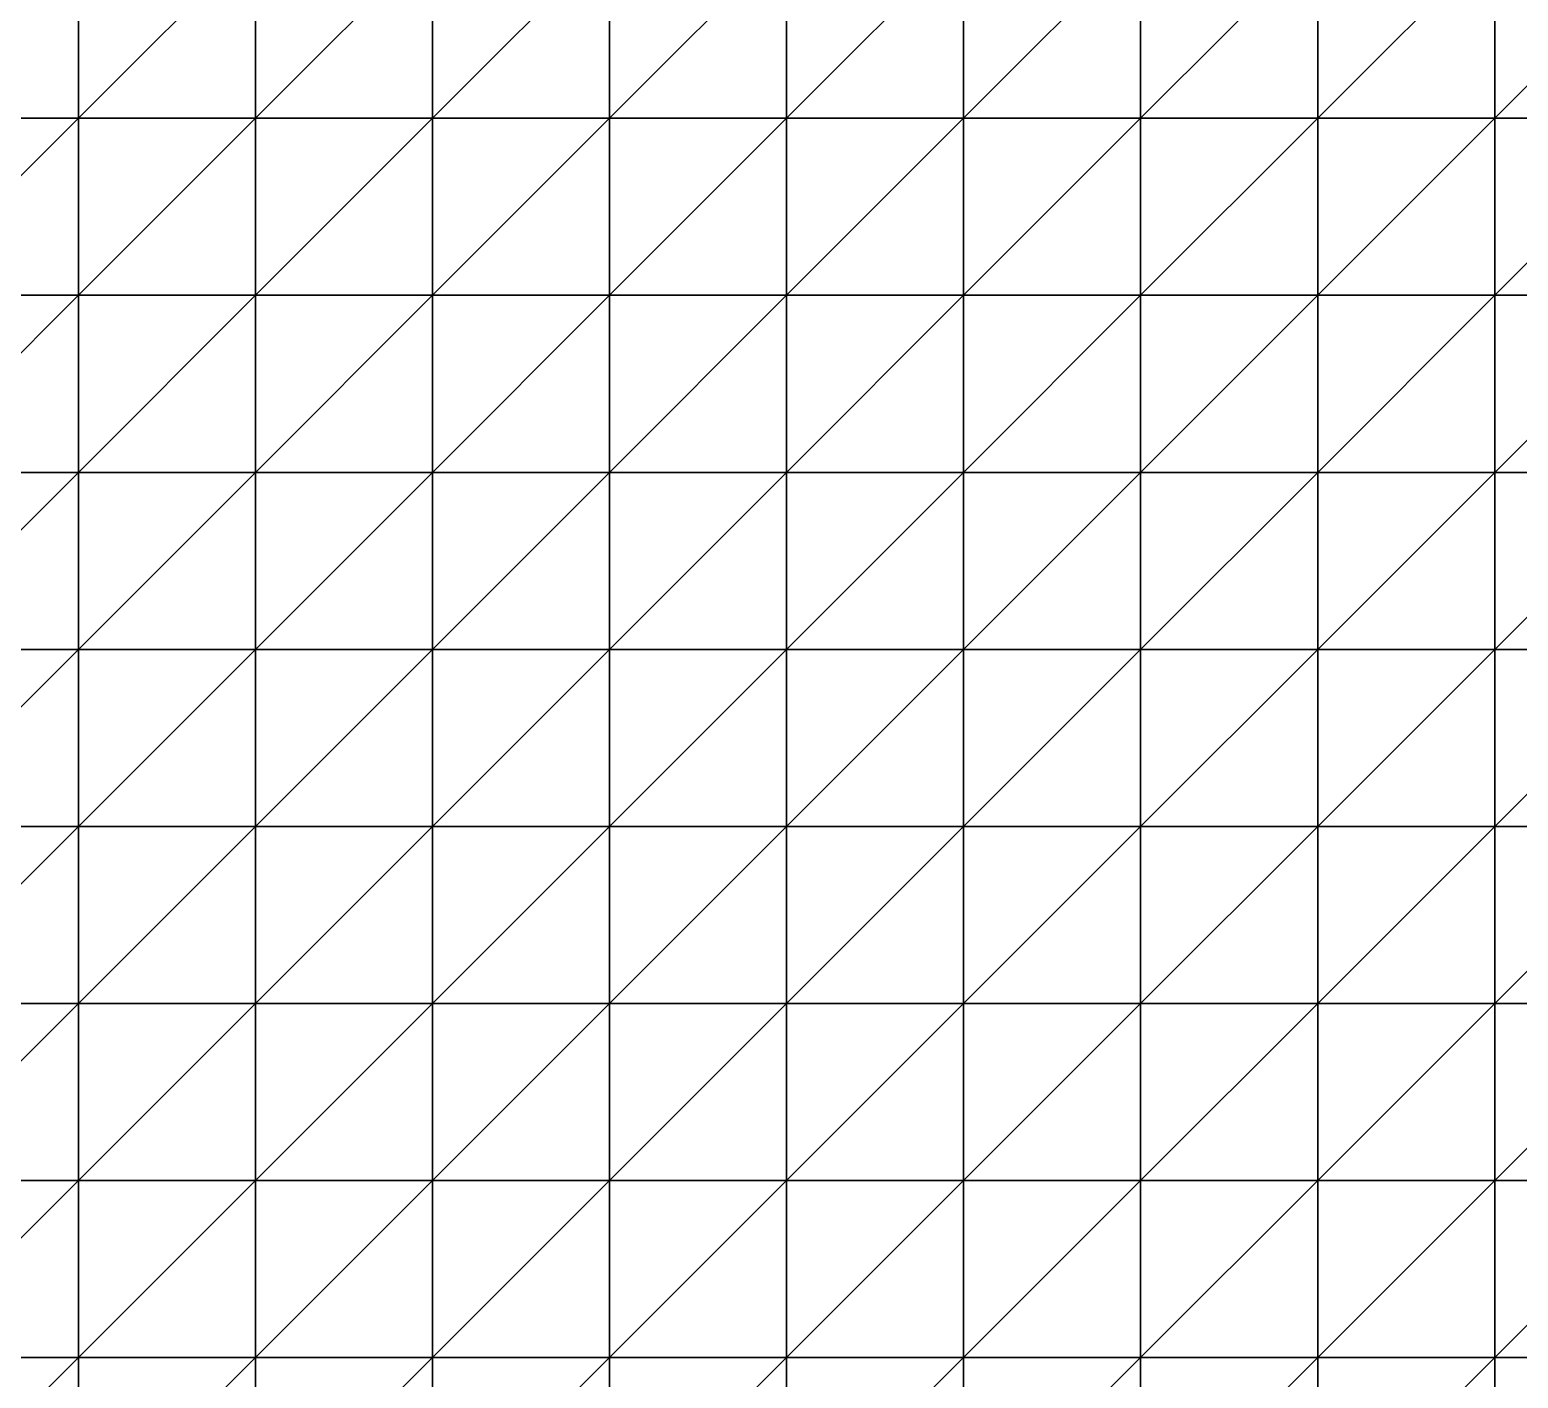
# Model space of a CAD drawing. Extents: x 292020 to 295740, y 4557680 to 4560040.
# Drawn here: x 293434.5 to 293602.7, y 4558297.7 to 4558450 of the extents above; entities that cross this region are included whole.
import ezdxf

# ---------------------------------------------------------------- set-up
doc = ezdxf.new("R2010")
doc.units = 0
doc.layers.add('RUN201_4_-_RUN201_NODOMAIN5_20X', color=7, linetype='CONTINUOUS')

msp = doc.modelspace()

# ---------------------------------------------------------------- linework, layer by layer
at = {"layer": 'RUN201_4_-_RUN201_NODOMAIN5_20X'}
for points in [[(293420, 4558460, 1860), (293420, 4558440, 1860), (293440, 4558460, 1860)], [(293440, 4558460, 1860), (293420, 4558440, 1860), (293440, 4558440, 1860)], [(293440, 4558460, 1940), (293420, 4558440, 1940), (293420, 4558460, 1940)], [(293440, 4558440, 1940), (293420, 4558440, 1940), (293440, 4558460, 1940)], [(293440, 4558460, 1860), (293440, 4558440, 1860), (293460, 4558460, 1860)], [(293460, 4558460, 1860), (293440, 4558440, 1860), (293460, 4558440, 1860)], [(293460, 4558460, 1940), (293440, 4558440, 1940), (293440, 4558460, 1940)], [(293460, 4558440, 1940), (293440, 4558440, 1940), (293460, 4558460, 1940)], [(293460, 4558460, 1860), (293460, 4558440, 1860), (293480, 4558460, 1860)], [(293480, 4558460, 1860), (293460, 4558440, 1860), (293480, 4558440, 1860)], [(293480, 4558460, 1940), (293460, 4558440, 1940), (293460, 4558460, 1940)], [(293480, 4558440, 1940), (293460, 4558440, 1940), (293480, 4558460, 1940)], [(293480, 4558460, 1860), (293480, 4558440, 1860), (293500, 4558460, 1860)], [(293500, 4558460, 1860), (293480, 4558440, 1860), (293500, 4558440, 1860)], [(293500, 4558460, 1920), (293480, 4558440, 1920), (293480, 4558460, 1920)], [(293500, 4558440, 1920), (293480, 4558440, 1920), (293500, 4558460, 1920)], [(293480, 4558440, 1920), (293480, 4558440, 1940), (293480, 4558460, 1920)], [(293480, 4558460, 1920), (293480, 4558440, 1940), (293480, 4558460, 1940)], [(293500, 4558460, 1840), (293500, 4558440, 1840), (293520, 4558460, 1840)], [(293520, 4558460, 1840), (293500, 4558440, 1840), (293520, 4558440, 1840)], [(293500, 4558460, 1840), (293500, 4558440, 1860), (293500, 4558440, 1840)], [(293500, 4558460, 1860), (293500, 4558440, 1860), (293500, 4558460, 1840)], [(293520, 4558460, 1920), (293500, 4558440, 1920), (293500, 4558460, 1920)], [(293520, 4558440, 1920), (293500, 4558440, 1920), (293520, 4558460, 1920)], [(293520, 4558460, 1840), (293520, 4558440, 1840), (293540, 4558460, 1840)], [(293540, 4558460, 1840), (293520, 4558440, 1840), (293540, 4558440, 1840)], [(293540, 4558460, 1920), (293520, 4558440, 1920), (293520, 4558460, 1920)], [(293540, 4558440, 1920), (293520, 4558440, 1920), (293540, 4558460, 1920)], [(293540, 4558440, 1840), (293540, 4558440, 1860), (293540, 4558460, 1840)], [(293540, 4558460, 1840), (293540, 4558440, 1860), (293540, 4558460, 1860)], [(293540, 4558460, 1860), (293540, 4558440, 1860), (293560, 4558460, 1860)], [(293560, 4558460, 1860), (293540, 4558440, 1860), (293560, 4558440, 1860)], [(293560, 4558460, 1940), (293540, 4558440, 1940), (293540, 4558460, 1940)], [(293560, 4558440, 1940), (293540, 4558440, 1940), (293560, 4558460, 1940)], [(293540, 4558460, 1920), (293540, 4558440, 1940), (293540, 4558440, 1920)], [(293540, 4558460, 1940), (293540, 4558440, 1940), (293540, 4558460, 1920)], [(293560, 4558460, 1860), (293560, 4558440, 1860), (293580, 4558460, 1860)], [(293580, 4558460, 1860), (293560, 4558440, 1860), (293580, 4558440, 1860)], [(293580, 4558460, 1940), (293560, 4558440, 1940), (293560, 4558460, 1940)], [(293580, 4558440, 1940), (293560, 4558440, 1940), (293580, 4558460, 1940)], [(293580, 4558460, 1860), (293580, 4558440, 1860), (293600, 4558460, 1860)], [(293600, 4558460, 1860), (293580, 4558440, 1860), (293600, 4558440, 1860)], [(293600, 4558460, 1940), (293580, 4558440, 1940), (293580, 4558460, 1940)], [(293600, 4558440, 1940), (293580, 4558440, 1940), (293600, 4558460, 1940)], [(293600, 4558440, 1860), (293600, 4558440, 1880), (293600, 4558460, 1860)], [(293600, 4558460, 1860), (293600, 4558440, 1880), (293600, 4558460, 1880)], [(293600, 4558460, 1880), (293600, 4558440, 1880), (293620, 4558460, 1880)], [(293620, 4558460, 1880), (293600, 4558440, 1880), (293620, 4558440, 1880)], [(293620, 4558460, 1940), (293600, 4558440, 1940), (293600, 4558460, 1940)], [(293620, 4558440, 1940), (293600, 4558440, 1940), (293620, 4558460, 1940)], [(293420, 4558440, 1860), (293420, 4558420, 1860), (293440, 4558440, 1860)], [(293440, 4558440, 1860), (293420, 4558420, 1860), (293440, 4558420, 1860)], [(293440, 4558440, 1940), (293420, 4558420, 1940), (293420, 4558440, 1940)], [(293440, 4558420, 1940), (293420, 4558420, 1940), (293440, 4558440, 1940)], [(293440, 4558440, 1860), (293440, 4558420, 1860), (293460, 4558440, 1860)], [(293460, 4558440, 1860), (293440, 4558420, 1860), (293460, 4558420, 1860)], [(293460, 4558440, 1940), (293440, 4558420, 1940), (293440, 4558440, 1940)], [(293460, 4558420, 1940), (293440, 4558420, 1940), (293460, 4558440, 1940)], [(293460, 4558440, 1840), (293460, 4558420, 1840), (293480, 4558440, 1840)], [(293480, 4558440, 1840), (293460, 4558420, 1840), (293480, 4558420, 1840)], [(293480, 4558440, 1840), (293460, 4558440, 1860), (293460, 4558440, 1840)], [(293480, 4558440, 1860), (293460, 4558440, 1860), (293480, 4558440, 1840)], [(293460, 4558440, 1840), (293460, 4558420, 1860), (293460, 4558420, 1840)], [(293460, 4558440, 1860), (293460, 4558420, 1860), (293460, 4558440, 1840)], [(293480, 4558440, 1940), (293460, 4558420, 1940), (293460, 4558440, 1940)], [(293480, 4558420, 1940), (293460, 4558420, 1940), (293480, 4558440, 1940)], [(293480, 4558440, 1840), (293480, 4558420, 1840), (293500, 4558440, 1840)], [(293500, 4558440, 1840), (293480, 4558420, 1840), (293500, 4558420, 1840)], [(293500, 4558440, 1840), (293480, 4558440, 1860), (293480, 4558440, 1840)], [(293500, 4558440, 1860), (293480, 4558440, 1860), (293500, 4558440, 1840)], [(293500, 4558440, 1940), (293480, 4558420, 1940), (293480, 4558440, 1940)], [(293500, 4558420, 1940), (293480, 4558420, 1940), (293500, 4558440, 1940)], [(293500, 4558440, 1920), (293480, 4558440, 1940), (293480, 4558440, 1920)], [(293500, 4558440, 1940), (293480, 4558440, 1940), (293500, 4558440, 1920)], [(293500, 4558440, 1840), (293500, 4558420, 1840), (293520, 4558440, 1840)], [(293520, 4558440, 1840), (293500, 4558420, 1840), (293520, 4558420, 1840)], [(293520, 4558440, 1940), (293500, 4558420, 1940), (293500, 4558440, 1940)], [(293520, 4558420, 1940), (293500, 4558420, 1940), (293520, 4558440, 1940)], [(293520, 4558440, 1920), (293500, 4558440, 1940), (293500, 4558440, 1920)], [(293520, 4558440, 1940), (293500, 4558440, 1940), (293520, 4558440, 1920)], [(293520, 4558440, 1840), (293520, 4558420, 1840), (293540, 4558440, 1840)], [(293540, 4558440, 1840), (293520, 4558420, 1840), (293540, 4558420, 1840)], [(293540, 4558440, 1940), (293520, 4558420, 1940), (293520, 4558440, 1940)], [(293540, 4558420, 1940), (293520, 4558420, 1940), (293540, 4558440, 1940)], [(293540, 4558440, 1920), (293520, 4558440, 1940), (293520, 4558440, 1920)], [(293540, 4558440, 1940), (293520, 4558440, 1940), (293540, 4558440, 1920)], [(293540, 4558440, 1840), (293540, 4558420, 1840), (293560, 4558440, 1840)], [(293560, 4558440, 1840), (293540, 4558420, 1840), (293560, 4558420, 1840)], [(293560, 4558440, 1840), (293540, 4558440, 1860), (293540, 4558440, 1840)], [(293560, 4558440, 1860), (293540, 4558440, 1860), (293560, 4558440, 1840)], [(293560, 4558440, 1940), (293540, 4558420, 1940), (293540, 4558440, 1940)], [(293560, 4558420, 1940), (293540, 4558420, 1940), (293560, 4558440, 1940)], [(293560, 4558420, 1840), (293560, 4558420, 1860), (293560, 4558440, 1840)], [(293560, 4558440, 1840), (293560, 4558420, 1860), (293560, 4558440, 1860)], [(293560, 4558440, 1860), (293560, 4558420, 1860), (293580, 4558440, 1860)], [(293580, 4558440, 1860), (293560, 4558420, 1860), (293580, 4558420, 1860)], [(293580, 4558440, 1940), (293560, 4558420, 1940), (293560, 4558440, 1940)], [(293580, 4558420, 1940), (293560, 4558420, 1940), (293580, 4558440, 1940)], [(293580, 4558420, 1860), (293580, 4558420, 1880), (293580, 4558440, 1860)], [(293580, 4558440, 1860), (293580, 4558420, 1880), (293580, 4558440, 1880)], [(293580, 4558440, 1860), (293580, 4558440, 1880), (293600, 4558440, 1860)], [(293600, 4558440, 1860), (293580, 4558440, 1880), (293600, 4558440, 1880)], [(293580, 4558440, 1880), (293580, 4558420, 1880), (293600, 4558440, 1880)], [(293600, 4558440, 1880), (293580, 4558420, 1880), (293600, 4558420, 1880)], [(293600, 4558440, 1940), (293580, 4558420, 1940), (293580, 4558440, 1940)], [(293600, 4558420, 1940), (293580, 4558420, 1940), (293600, 4558440, 1940)], [(293600, 4558420, 1880), (293600, 4558420, 1900), (293600, 4558440, 1880)], [(293600, 4558440, 1880), (293600, 4558420, 1900), (293600, 4558440, 1900)], [(293600, 4558440, 1880), (293600, 4558440, 1900), (293620, 4558440, 1880)], [(293620, 4558440, 1880), (293600, 4558440, 1900), (293620, 4558440, 1900)], [(293600, 4558440, 1900), (293600, 4558420, 1900), (293620, 4558440, 1900)], [(293620, 4558440, 1900), (293600, 4558420, 1900), (293620, 4558420, 1900)], [(293620, 4558440, 1940), (293600, 4558420, 1940), (293600, 4558440, 1940)], [(293620, 4558420, 1940), (293600, 4558420, 1940), (293620, 4558440, 1940)], [(293420, 4558420, 1860), (293420, 4558400, 1860), (293440, 4558420, 1860)], [(293440, 4558420, 1860), (293420, 4558400, 1860), (293440, 4558400, 1860)], [(293440, 4558420, 1940), (293420, 4558400, 1940), (293420, 4558420, 1940)], [(293440, 4558400, 1940), (293420, 4558400, 1940), (293440, 4558420, 1940)], [(293440, 4558420, 1860), (293440, 4558400, 1860), (293460, 4558420, 1860)], [(293460, 4558420, 1860), (293440, 4558400, 1860), (293460, 4558400, 1860)], [(293460, 4558420, 1940), (293440, 4558400, 1940), (293440, 4558420, 1940)], [(293460, 4558400, 1940), (293440, 4558400, 1940), (293460, 4558420, 1940)], [(293460, 4558420, 1840), (293460, 4558420, 1860), (293480, 4558420, 1840)], [(293480, 4558420, 1840), (293460, 4558420, 1860), (293480, 4558420, 1860)], [(293460, 4558420, 1860), (293460, 4558400, 1860), (293480, 4558420, 1860)], [(293480, 4558420, 1860), (293460, 4558400, 1860), (293480, 4558400, 1860)], [(293480, 4558420, 1940), (293460, 4558400, 1940), (293460, 4558420, 1940)], [(293480, 4558400, 1940), (293460, 4558400, 1940), (293480, 4558420, 1940)], [(293480, 4558420, 1840), (293480, 4558420, 1860), (293500, 4558420, 1840)], [(293500, 4558420, 1840), (293480, 4558420, 1860), (293500, 4558420, 1860)], [(293480, 4558420, 1860), (293480, 4558400, 1860), (293500, 4558420, 1860)], [(293500, 4558420, 1860), (293480, 4558400, 1860), (293500, 4558400, 1860)], [(293500, 4558420, 1940), (293480, 4558400, 1940), (293480, 4558420, 1940)], [(293500, 4558400, 1940), (293480, 4558400, 1940), (293500, 4558420, 1940)], [(293500, 4558420, 1840), (293500, 4558400, 1840), (293520, 4558420, 1840)], [(293520, 4558420, 1840), (293500, 4558400, 1840), (293520, 4558400, 1840)], [(293500, 4558420, 1840), (293500, 4558400, 1860), (293500, 4558400, 1840)], [(293500, 4558420, 1860), (293500, 4558400, 1860), (293500, 4558420, 1840)], [(293520, 4558420, 1940), (293500, 4558400, 1940), (293500, 4558420, 1940)], [(293520, 4558400, 1940), (293500, 4558400, 1940), (293520, 4558420, 1940)], [(293520, 4558420, 1840), (293520, 4558400, 1840), (293540, 4558420, 1840)], [(293540, 4558420, 1840), (293520, 4558400, 1840), (293540, 4558400, 1840)], [(293540, 4558420, 1940), (293520, 4558400, 1940), (293520, 4558420, 1940)], [(293540, 4558400, 1940), (293520, 4558400, 1940), (293540, 4558420, 1940)], [(293540, 4558420, 1840), (293540, 4558400, 1840), (293560, 4558420, 1840)], [(293560, 4558420, 1840), (293540, 4558400, 1840), (293560, 4558400, 1840)], [(293560, 4558420, 1940), (293540, 4558400, 1940), (293540, 4558420, 1940)], [(293560, 4558400, 1940), (293540, 4558400, 1940), (293560, 4558420, 1940)], [(293560, 4558400, 1840), (293560, 4558400, 1860), (293560, 4558420, 1840)], [(293560, 4558420, 1840), (293560, 4558400, 1860), (293560, 4558420, 1860)], [(293560, 4558420, 1860), (293560, 4558400, 1860), (293580, 4558420, 1860)], [(293580, 4558420, 1860), (293560, 4558400, 1860), (293580, 4558400, 1860)], [(293580, 4558420, 1940), (293560, 4558400, 1940), (293560, 4558420, 1940)], [(293580, 4558400, 1940), (293560, 4558400, 1940), (293580, 4558420, 1940)], [(293580, 4558400, 1860), (293580, 4558400, 1880), (293580, 4558420, 1860)], [(293580, 4558420, 1860), (293580, 4558400, 1880), (293580, 4558420, 1880)], [(293580, 4558420, 1880), (293580, 4558400, 1880), (293600, 4558420, 1880)], [(293600, 4558420, 1880), (293580, 4558400, 1880), (293600, 4558400, 1880)], [(293600, 4558420, 1940), (293580, 4558400, 1940), (293580, 4558420, 1940)], [(293600, 4558400, 1940), (293580, 4558400, 1940), (293600, 4558420, 1940)], [(293600, 4558400, 1880), (293600, 4558400, 1900), (293600, 4558420, 1880)], [(293600, 4558420, 1880), (293600, 4558400, 1900), (293600, 4558420, 1900)], [(293600, 4558420, 1900), (293600, 4558400, 1900), (293620, 4558420, 1900)], [(293620, 4558420, 1900), (293600, 4558400, 1900), (293620, 4558400, 1900)], [(293620, 4558420, 1940), (293600, 4558400, 1940), (293600, 4558420, 1940)], [(293620, 4558400, 1940), (293600, 4558400, 1940), (293620, 4558420, 1940)], [(293420, 4558400, 1840), (293420, 4558380, 1840), (293440, 4558400, 1840)], [(293440, 4558400, 1840), (293420, 4558380, 1840), (293440, 4558380, 1840)], [(293440, 4558400, 1840), (293420, 4558400, 1860), (293420, 4558400, 1840)], [(293440, 4558400, 1860), (293420, 4558400, 1860), (293440, 4558400, 1840)], [(293440, 4558400, 1940), (293420, 4558380, 1940), (293420, 4558400, 1940)], [(293440, 4558380, 1940), (293420, 4558380, 1940), (293440, 4558400, 1940)], [(293440, 4558400, 1840), (293440, 4558380, 1840), (293460, 4558400, 1840)], [(293460, 4558400, 1840), (293440, 4558380, 1840), (293460, 4558380, 1840)], [(293460, 4558400, 1840), (293440, 4558400, 1860), (293440, 4558400, 1840)], [(293460, 4558400, 1860), (293440, 4558400, 1860), (293460, 4558400, 1840)], [(293460, 4558400, 1940), (293440, 4558380, 1940), (293440, 4558400, 1940)], [(293460, 4558380, 1940), (293440, 4558380, 1940), (293460, 4558400, 1940)], [(293460, 4558380, 1840), (293460, 4558380, 1860), (293460, 4558400, 1840)], [(293460, 4558400, 1840), (293460, 4558380, 1860), (293460, 4558400, 1860)], [(293460, 4558400, 1860), (293460, 4558380, 1860), (293480, 4558400, 1860)], [(293480, 4558400, 1860), (293460, 4558380, 1860), (293480, 4558380, 1860)], [(293480, 4558400, 1940), (293460, 4558380, 1940), (293460, 4558400, 1940)], [(293480, 4558380, 1940), (293460, 4558380, 1940), (293480, 4558400, 1940)], [(293480, 4558400, 1860), (293480, 4558380, 1860), (293500, 4558400, 1860)], [(293500, 4558400, 1860), (293480, 4558380, 1860), (293500, 4558380, 1860)], [(293500, 4558400, 1940), (293480, 4558380, 1940), (293480, 4558400, 1940)], [(293500, 4558380, 1940), (293480, 4558380, 1940), (293500, 4558400, 1940)], [(293500, 4558400, 1840), (293500, 4558400, 1860), (293520, 4558400, 1840)], [(293520, 4558400, 1840), (293500, 4558400, 1860), (293520, 4558400, 1860)], [(293500, 4558400, 1860), (293500, 4558380, 1860), (293520, 4558400, 1860)], [(293520, 4558400, 1860), (293500, 4558380, 1860), (293520, 4558380, 1860)], [(293520, 4558400, 1940), (293500, 4558380, 1940), (293500, 4558400, 1940)], [(293520, 4558380, 1940), (293500, 4558380, 1940), (293520, 4558400, 1940)], [(293520, 4558400, 1840), (293520, 4558400, 1860), (293540, 4558400, 1840)], [(293540, 4558400, 1840), (293520, 4558400, 1860), (293540, 4558400, 1860)], [(293520, 4558400, 1860), (293520, 4558380, 1860), (293540, 4558400, 1860)], [(293540, 4558400, 1860), (293520, 4558380, 1860), (293540, 4558380, 1860)], [(293540, 4558400, 1940), (293520, 4558380, 1940), (293520, 4558400, 1940)], [(293540, 4558380, 1940), (293520, 4558380, 1940), (293540, 4558400, 1940)], [(293540, 4558400, 1840), (293540, 4558400, 1860), (293560, 4558400, 1840)], [(293560, 4558400, 1840), (293540, 4558400, 1860), (293560, 4558400, 1860)], [(293540, 4558400, 1860), (293540, 4558380, 1860), (293560, 4558400, 1860)], [(293560, 4558400, 1860), (293540, 4558380, 1860), (293560, 4558380, 1860)], [(293560, 4558400, 1940), (293540, 4558380, 1940), (293540, 4558400, 1940)], [(293560, 4558380, 1940), (293540, 4558380, 1940), (293560, 4558400, 1940)], [(293560, 4558400, 1860), (293560, 4558380, 1860), (293580, 4558400, 1860)], [(293580, 4558400, 1860), (293560, 4558380, 1860), (293580, 4558380, 1860)], [(293580, 4558400, 1940), (293560, 4558380, 1940), (293560, 4558400, 1940)], [(293580, 4558380, 1940), (293560, 4558380, 1940), (293580, 4558400, 1940)], [(293580, 4558380, 1860), (293580, 4558380, 1880), (293580, 4558400, 1860)], [(293580, 4558400, 1860), (293580, 4558380, 1880), (293580, 4558400, 1880)], [(293580, 4558400, 1880), (293580, 4558380, 1880), (293600, 4558400, 1880)], [(293600, 4558400, 1880), (293580, 4558380, 1880), (293600, 4558380, 1880)], [(293600, 4558400, 1940), (293580, 4558380, 1940), (293580, 4558400, 1940)], [(293600, 4558380, 1940), (293580, 4558380, 1940), (293600, 4558400, 1940)], [(293600, 4558380, 1880), (293600, 4558380, 1900), (293600, 4558400, 1880)], [(293600, 4558400, 1880), (293600, 4558380, 1900), (293600, 4558400, 1900)], [(293600, 4558400, 1900), (293600, 4558380, 1900), (293620, 4558400, 1900)], [(293620, 4558400, 1900), (293600, 4558380, 1900), (293620, 4558380, 1900)], [(293620, 4558400, 1940), (293600, 4558380, 1940), (293600, 4558400, 1940)], [(293620, 4558380, 1940), (293600, 4558380, 1940), (293620, 4558400, 1940)], [(293420, 4558380, 1840), (293420, 4558360, 1840), (293440, 4558380, 1840)], [(293440, 4558380, 1840), (293420, 4558360, 1840), (293440, 4558360, 1840)], [(293440, 4558380, 1940), (293420, 4558360, 1940), (293420, 4558380, 1940)], [(293440, 4558360, 1940), (293420, 4558360, 1940), (293440, 4558380, 1940)], [(293440, 4558380, 1820), (293440, 4558360, 1820), (293460, 4558380, 1820)], [(293460, 4558380, 1820), (293440, 4558360, 1820), (293460, 4558360, 1820)], [(293460, 4558380, 1820), (293440, 4558380, 1840), (293440, 4558380, 1820)], [(293460, 4558380, 1840), (293440, 4558380, 1840), (293460, 4558380, 1820)], [(293440, 4558380, 1820), (293440, 4558360, 1840), (293440, 4558360, 1820)], [(293440, 4558380, 1840), (293440, 4558360, 1840), (293440, 4558380, 1820)], [(293460, 4558380, 1940), (293440, 4558360, 1940), (293440, 4558380, 1940)], [(293460, 4558360, 1940), (293440, 4558360, 1940), (293460, 4558380, 1940)], [(293460, 4558360, 1820), (293460, 4558360, 1840), (293460, 4558380, 1820)], [(293460, 4558380, 1820), (293460, 4558360, 1840), (293460, 4558380, 1840)], [(293460, 4558380, 1840), (293460, 4558360, 1840), (293480, 4558380, 1840)], [(293480, 4558380, 1840), (293460, 4558360, 1840), (293480, 4558360, 1840)], [(293480, 4558380, 1840), (293460, 4558380, 1860), (293460, 4558380, 1840)], [(293480, 4558380, 1860), (293460, 4558380, 1860), (293480, 4558380, 1840)], [(293480, 4558380, 1940), (293460, 4558360, 1940), (293460, 4558380, 1940)], [(293480, 4558360, 1940), (293460, 4558360, 1940), (293480, 4558380, 1940)], [(293480, 4558380, 1840), (293480, 4558360, 1840), (293500, 4558380, 1840)], [(293500, 4558380, 1840), (293480, 4558360, 1840), (293500, 4558360, 1840)], [(293500, 4558380, 1840), (293480, 4558380, 1860), (293480, 4558380, 1840)], [(293500, 4558380, 1860), (293480, 4558380, 1860), (293500, 4558380, 1840)], [(293500, 4558380, 1940), (293480, 4558360, 1940), (293480, 4558380, 1940)], [(293500, 4558360, 1940), (293480, 4558360, 1940), (293500, 4558380, 1940)], [(293500, 4558380, 1840), (293500, 4558360, 1840), (293520, 4558380, 1840)], [(293520, 4558380, 1840), (293500, 4558360, 1840), (293520, 4558360, 1840)], [(293520, 4558380, 1840), (293500, 4558380, 1860), (293500, 4558380, 1840)], [(293520, 4558380, 1860), (293500, 4558380, 1860), (293520, 4558380, 1840)], [(293520, 4558380, 1940), (293500, 4558360, 1940), (293500, 4558380, 1940)], [(293520, 4558360, 1940), (293500, 4558360, 1940), (293520, 4558380, 1940)], [(293520, 4558360, 1840), (293520, 4558360, 1860), (293520, 4558380, 1840)], [(293520, 4558380, 1840), (293520, 4558360, 1860), (293520, 4558380, 1860)], [(293520, 4558380, 1860), (293520, 4558360, 1860), (293540, 4558380, 1860)], [(293540, 4558380, 1860), (293520, 4558360, 1860), (293540, 4558360, 1860)], [(293540, 4558380, 1940), (293520, 4558360, 1940), (293520, 4558380, 1940)], [(293540, 4558360, 1940), (293520, 4558360, 1940), (293540, 4558380, 1940)], [(293540, 4558380, 1860), (293540, 4558360, 1860), (293560, 4558380, 1860)], [(293560, 4558380, 1860), (293540, 4558360, 1860), (293560, 4558360, 1860)], [(293560, 4558380, 1940), (293540, 4558360, 1940), (293540, 4558380, 1940)], [(293560, 4558360, 1940), (293540, 4558360, 1940), (293560, 4558380, 1940)], [(293560, 4558380, 1860), (293560, 4558360, 1860), (293580, 4558380, 1860)], [(293580, 4558380, 1860), (293560, 4558360, 1860), (293580, 4558360, 1860)], [(293580, 4558380, 1940), (293560, 4558360, 1940), (293560, 4558380, 1940)], [(293580, 4558360, 1940), (293560, 4558360, 1940), (293580, 4558380, 1940)], [(293580, 4558360, 1860), (293580, 4558360, 1880), (293580, 4558380, 1860)], [(293580, 4558380, 1860), (293580, 4558360, 1880), (293580, 4558380, 1880)], [(293580, 4558380, 1880), (293580, 4558360, 1880), (293600, 4558380, 1880)], [(293600, 4558380, 1880), (293580, 4558360, 1880), (293600, 4558360, 1880)], [(293600, 4558380, 1940), (293580, 4558360, 1940), (293580, 4558380, 1940)], [(293600, 4558360, 1940), (293580, 4558360, 1940), (293600, 4558380, 1940)], [(293600, 4558360, 1880), (293600, 4558360, 1900), (293600, 4558380, 1880)], [(293600, 4558380, 1880), (293600, 4558360, 1900), (293600, 4558380, 1900)], [(293600, 4558380, 1900), (293600, 4558360, 1900), (293620, 4558380, 1900)], [(293620, 4558380, 1900), (293600, 4558360, 1900), (293620, 4558360, 1900)], [(293620, 4558380, 1960), (293600, 4558360, 1960), (293600, 4558380, 1960)], [(293620, 4558360, 1960), (293600, 4558360, 1960), (293620, 4558380, 1960)], [(293620, 4558380, 1940), (293600, 4558380, 1960), (293600, 4558380, 1940)], [(293620, 4558380, 1960), (293600, 4558380, 1960), (293620, 4558380, 1940)], [(293600, 4558380, 1940), (293600, 4558360, 1960), (293600, 4558360, 1940)], [(293600, 4558380, 1960), (293600, 4558360, 1960), (293600, 4558380, 1940)], [(293420, 4558360, 1840), (293420, 4558340, 1840), (293440, 4558360, 1840)], [(293440, 4558360, 1840), (293420, 4558340, 1840), (293440, 4558340, 1840)], [(293440, 4558360, 1940), (293420, 4558340, 1940), (293420, 4558360, 1940)], [(293440, 4558340, 1940), (293420, 4558340, 1940), (293440, 4558360, 1940)], [(293440, 4558360, 1820), (293440, 4558360, 1840), (293460, 4558360, 1820)], [(293460, 4558360, 1820), (293440, 4558360, 1840), (293460, 4558360, 1840)], [(293440, 4558360, 1840), (293440, 4558340, 1840), (293460, 4558360, 1840)], [(293460, 4558360, 1840), (293440, 4558340, 1840), (293460, 4558340, 1840)], [(293460, 4558360, 1940), (293440, 4558340, 1940), (293440, 4558360, 1940)], [(293460, 4558340, 1940), (293440, 4558340, 1940), (293460, 4558360, 1940)], [(293460, 4558360, 1840), (293460, 4558340, 1840), (293480, 4558360, 1840)], [(293480, 4558360, 1840), (293460, 4558340, 1840), (293480, 4558340, 1840)], [(293480, 4558360, 1940), (293460, 4558340, 1940), (293460, 4558360, 1940)], [(293480, 4558340, 1940), (293460, 4558340, 1940), (293480, 4558360, 1940)], [(293480, 4558360, 1840), (293480, 4558340, 1840), (293500, 4558360, 1840)], [(293500, 4558360, 1840), (293480, 4558340, 1840), (293500, 4558340, 1840)], [(293500, 4558360, 1940), (293480, 4558340, 1940), (293480, 4558360, 1940)], [(293500, 4558340, 1940), (293480, 4558340, 1940), (293500, 4558360, 1940)], [(293500, 4558340, 1840), (293500, 4558340, 1860), (293500, 4558360, 1840)], [(293500, 4558360, 1840), (293500, 4558340, 1860), (293500, 4558360, 1860)], [(293500, 4558360, 1840), (293500, 4558360, 1860), (293520, 4558360, 1840)], [(293520, 4558360, 1840), (293500, 4558360, 1860), (293520, 4558360, 1860)], [(293500, 4558360, 1860), (293500, 4558340, 1860), (293520, 4558360, 1860)], [(293520, 4558360, 1860), (293500, 4558340, 1860), (293520, 4558340, 1860)], [(293520, 4558360, 1940), (293500, 4558340, 1940), (293500, 4558360, 1940)], [(293520, 4558340, 1940), (293500, 4558340, 1940), (293520, 4558360, 1940)], [(293520, 4558360, 1860), (293520, 4558340, 1860), (293540, 4558360, 1860)], [(293540, 4558360, 1860), (293520, 4558340, 1860), (293540, 4558340, 1860)], [(293540, 4558360, 1940), (293520, 4558340, 1940), (293520, 4558360, 1940)], [(293540, 4558340, 1940), (293520, 4558340, 1940), (293540, 4558360, 1940)], [(293540, 4558340, 1860), (293540, 4558340, 1880), (293540, 4558360, 1860)], [(293540, 4558360, 1860), (293540, 4558340, 1880), (293540, 4558360, 1880)], [(293540, 4558360, 1860), (293540, 4558360, 1880), (293560, 4558360, 1860)], [(293560, 4558360, 1860), (293540, 4558360, 1880), (293560, 4558360, 1880)], [(293540, 4558360, 1880), (293540, 4558340, 1880), (293560, 4558360, 1880)], [(293560, 4558360, 1880), (293540, 4558340, 1880), (293560, 4558340, 1880)], [(293560, 4558360, 1940), (293540, 4558340, 1940), (293540, 4558360, 1940)], [(293560, 4558340, 1940), (293540, 4558340, 1940), (293560, 4558360, 1940)], [(293560, 4558360, 1860), (293560, 4558360, 1880), (293580, 4558360, 1860)], [(293580, 4558360, 1860), (293560, 4558360, 1880), (293580, 4558360, 1880)], [(293560, 4558360, 1880), (293560, 4558340, 1880), (293580, 4558360, 1880)], [(293580, 4558360, 1880), (293560, 4558340, 1880), (293580, 4558340, 1880)], [(293580, 4558360, 1940), (293560, 4558340, 1940), (293560, 4558360, 1940)], [(293580, 4558340, 1940), (293560, 4558340, 1940), (293580, 4558360, 1940)], [(293580, 4558340, 1880), (293580, 4558340, 1900), (293580, 4558360, 1880)], [(293580, 4558360, 1880), (293580, 4558340, 1900), (293580, 4558360, 1900)], [(293580, 4558360, 1880), (293580, 4558360, 1900), (293600, 4558360, 1880)], [(293600, 4558360, 1880), (293580, 4558360, 1900), (293600, 4558360, 1900)], [(293580, 4558360, 1900), (293580, 4558340, 1900), (293600, 4558360, 1900)], [(293600, 4558360, 1900), (293580, 4558340, 1900), (293600, 4558340, 1900)], [(293600, 4558360, 1940), (293580, 4558340, 1940), (293580, 4558360, 1940)], [(293600, 4558340, 1940), (293580, 4558340, 1940), (293600, 4558360, 1940)], [(293600, 4558360, 1900), (293600, 4558340, 1900), (293620, 4558360, 1900)], [(293620, 4558360, 1900), (293600, 4558340, 1900), (293620, 4558340, 1900)], [(293620, 4558360, 1960), (293600, 4558340, 1960), (293600, 4558360, 1960)], [(293620, 4558340, 1960), (293600, 4558340, 1960), (293620, 4558360, 1960)], [(293600, 4558360, 1940), (293600, 4558340, 1960), (293600, 4558340, 1940)], [(293600, 4558360, 1960), (293600, 4558340, 1960), (293600, 4558360, 1940)], [(293420, 4558340, 1840), (293420, 4558320, 1840), (293440, 4558340, 1840)], [(293440, 4558340, 1840), (293420, 4558320, 1840), (293440, 4558320, 1840)], [(293440, 4558340, 1940), (293420, 4558320, 1940), (293420, 4558340, 1940)], [(293440, 4558320, 1940), (293420, 4558320, 1940), (293440, 4558340, 1940)], [(293440, 4558340, 1840), (293440, 4558320, 1840), (293460, 4558340, 1840)], [(293460, 4558340, 1840), (293440, 4558320, 1840), (293460, 4558320, 1840)], [(293460, 4558340, 1940), (293440, 4558320, 1940), (293440, 4558340, 1940)], [(293460, 4558320, 1940), (293440, 4558320, 1940), (293460, 4558340, 1940)], [(293460, 4558340, 1840), (293460, 4558320, 1840), (293480, 4558340, 1840)], [(293480, 4558340, 1840), (293460, 4558320, 1840), (293480, 4558320, 1840)], [(293480, 4558340, 1940), (293460, 4558320, 1940), (293460, 4558340, 1940)], [(293480, 4558320, 1940), (293460, 4558320, 1940), (293480, 4558340, 1940)], [(293480, 4558320, 1840), (293480, 4558320, 1860), (293480, 4558340, 1840)], [(293480, 4558340, 1840), (293480, 4558320, 1860), (293480, 4558340, 1860)], [(293480, 4558340, 1840), (293480, 4558340, 1860), (293500, 4558340, 1840)], [(293500, 4558340, 1840), (293480, 4558340, 1860), (293500, 4558340, 1860)], [(293480, 4558340, 1860), (293480, 4558320, 1860), (293500, 4558340, 1860)], [(293500, 4558340, 1860), (293480, 4558320, 1860), (293500, 4558320, 1860)], [(293500, 4558340, 1940), (293480, 4558320, 1940), (293480, 4558340, 1940)], [(293500, 4558320, 1940), (293480, 4558320, 1940), (293500, 4558340, 1940)], [(293500, 4558340, 1860), (293500, 4558320, 1860), (293520, 4558340, 1860)], [(293520, 4558340, 1860), (293500, 4558320, 1860), (293520, 4558320, 1860)], [(293520, 4558340, 1940), (293500, 4558320, 1940), (293500, 4558340, 1940)], [(293520, 4558320, 1940), (293500, 4558320, 1940), (293520, 4558340, 1940)], [(293520, 4558340, 1860), (293520, 4558320, 1860), (293540, 4558340, 1860)], [(293540, 4558340, 1860), (293520, 4558320, 1860), (293540, 4558320, 1860)], [(293540, 4558340, 1940), (293520, 4558320, 1940), (293520, 4558340, 1940)], [(293540, 4558320, 1940), (293520, 4558320, 1940), (293540, 4558340, 1940)], [(293540, 4558320, 1860), (293540, 4558320, 1880), (293540, 4558340, 1860)], [(293540, 4558340, 1860), (293540, 4558320, 1880), (293540, 4558340, 1880)], [(293540, 4558340, 1880), (293540, 4558320, 1880), (293560, 4558340, 1880)], [(293560, 4558340, 1880), (293540, 4558320, 1880), (293560, 4558320, 1880)], [(293560, 4558340, 1940), (293540, 4558320, 1940), (293540, 4558340, 1940)], [(293560, 4558320, 1940), (293540, 4558320, 1940), (293560, 4558340, 1940)], [(293560, 4558340, 1880), (293560, 4558320, 1880), (293580, 4558340, 1880)], [(293580, 4558340, 1880), (293560, 4558320, 1880), (293580, 4558320, 1880)], [(293580, 4558340, 1940), (293560, 4558320, 1940), (293560, 4558340, 1940)], [(293580, 4558320, 1940), (293560, 4558320, 1940), (293580, 4558340, 1940)], [(293580, 4558320, 1880), (293580, 4558320, 1900), (293580, 4558340, 1880)], [(293580, 4558340, 1880), (293580, 4558320, 1900), (293580, 4558340, 1900)], [(293580, 4558340, 1900), (293580, 4558320, 1900), (293600, 4558340, 1900)], [(293600, 4558340, 1900), (293580, 4558320, 1900), (293600, 4558320, 1900)], [(293600, 4558340, 1940), (293580, 4558320, 1940), (293580, 4558340, 1940)], [(293600, 4558320, 1940), (293580, 4558320, 1940), (293600, 4558340, 1940)], [(293600, 4558340, 1900), (293600, 4558320, 1900), (293620, 4558340, 1900)], [(293620, 4558340, 1900), (293600, 4558320, 1900), (293620, 4558320, 1900)], [(293620, 4558340, 1960), (293600, 4558320, 1960), (293600, 4558340, 1960)], [(293620, 4558320, 1960), (293600, 4558320, 1960), (293620, 4558340, 1960)], [(293600, 4558340, 1940), (293600, 4558320, 1960), (293600, 4558320, 1940)], [(293600, 4558340, 1960), (293600, 4558320, 1960), (293600, 4558340, 1940)], [(293420, 4558320, 1840), (293420, 4558300, 1840), (293440, 4558320, 1840)], [(293440, 4558320, 1840), (293420, 4558300, 1840), (293440, 4558300, 1840)], [(293440, 4558320, 1940), (293420, 4558300, 1940), (293420, 4558320, 1940)], [(293440, 4558300, 1940), (293420, 4558300, 1940), (293440, 4558320, 1940)], [(293440, 4558320, 1840), (293440, 4558300, 1840), (293460, 4558320, 1840)], [(293460, 4558320, 1840), (293440, 4558300, 1840), (293460, 4558300, 1840)], [(293460, 4558320, 1940), (293440, 4558300, 1940), (293440, 4558320, 1940)], [(293460, 4558300, 1940), (293440, 4558300, 1940), (293460, 4558320, 1940)], [(293460, 4558320, 1840), (293460, 4558300, 1840), (293480, 4558320, 1840)], [(293480, 4558320, 1840), (293460, 4558300, 1840), (293480, 4558300, 1840)], [(293480, 4558320, 1940), (293460, 4558300, 1940), (293460, 4558320, 1940)], [(293480, 4558300, 1940), (293460, 4558300, 1940), (293480, 4558320, 1940)], [(293480, 4558320, 1840), (293480, 4558300, 1840), (293500, 4558320, 1840)], [(293500, 4558320, 1840), (293480, 4558300, 1840), (293500, 4558300, 1840)], [(293500, 4558320, 1840), (293480, 4558320, 1860), (293480, 4558320, 1840)], [(293500, 4558320, 1860), (293480, 4558320, 1860), (293500, 4558320, 1840)], [(293500, 4558320, 1940), (293480, 4558300, 1940), (293480, 4558320, 1940)], [(293500, 4558300, 1940), (293480, 4558300, 1940), (293500, 4558320, 1940)], [(293500, 4558300, 1840), (293500, 4558300, 1860), (293500, 4558320, 1840)], [(293500, 4558320, 1840), (293500, 4558300, 1860), (293500, 4558320, 1860)], [(293500, 4558320, 1860), (293500, 4558300, 1860), (293520, 4558320, 1860)], [(293520, 4558320, 1860), (293500, 4558300, 1860), (293520, 4558300, 1860)], [(293520, 4558320, 1940), (293500, 4558300, 1940), (293500, 4558320, 1940)], [(293520, 4558300, 1940), (293500, 4558300, 1940), (293520, 4558320, 1940)], [(293520, 4558320, 1860), (293520, 4558300, 1860), (293540, 4558320, 1860)], [(293540, 4558320, 1860), (293520, 4558300, 1860), (293540, 4558300, 1860)], [(293540, 4558320, 1940), (293520, 4558300, 1940), (293520, 4558320, 1940)], [(293540, 4558300, 1940), (293520, 4558300, 1940), (293540, 4558320, 1940)], [(293540, 4558320, 1860), (293540, 4558300, 1860), (293560, 4558320, 1860)], [(293560, 4558320, 1860), (293540, 4558300, 1860), (293560, 4558300, 1860)], [(293560, 4558320, 1860), (293540, 4558320, 1880), (293540, 4558320, 1860)], [(293560, 4558320, 1880), (293540, 4558320, 1880), (293560, 4558320, 1860)], [(293560, 4558320, 1940), (293540, 4558300, 1940), (293540, 4558320, 1940)], [(293560, 4558300, 1940), (293540, 4558300, 1940), (293560, 4558320, 1940)], [(293560, 4558320, 1860), (293560, 4558300, 1860), (293580, 4558320, 1860)], [(293580, 4558320, 1860), (293560, 4558300, 1860), (293580, 4558300, 1860)], [(293580, 4558320, 1860), (293560, 4558320, 1880), (293560, 4558320, 1860)], [(293580, 4558320, 1880), (293560, 4558320, 1880), (293580, 4558320, 1860)], [(293580, 4558320, 1940), (293560, 4558300, 1940), (293560, 4558320, 1940)], [(293580, 4558300, 1940), (293560, 4558300, 1940), (293580, 4558320, 1940)], [(293580, 4558300, 1860), (293580, 4558300, 1880), (293580, 4558320, 1860)], [(293580, 4558320, 1860), (293580, 4558300, 1880), (293580, 4558320, 1880)], [(293580, 4558320, 1880), (293580, 4558300, 1880), (293600, 4558320, 1880)], [(293600, 4558320, 1880), (293580, 4558300, 1880), (293600, 4558300, 1880)], [(293600, 4558320, 1880), (293580, 4558320, 1900), (293580, 4558320, 1880)], [(293600, 4558320, 1900), (293580, 4558320, 1900), (293600, 4558320, 1880)], [(293600, 4558320, 1960), (293580, 4558300, 1960), (293580, 4558320, 1960)], [(293600, 4558300, 1960), (293580, 4558300, 1960), (293600, 4558320, 1960)], [(293600, 4558320, 1940), (293580, 4558320, 1960), (293580, 4558320, 1940)], [(293600, 4558320, 1960), (293580, 4558320, 1960), (293600, 4558320, 1940)], [(293580, 4558320, 1940), (293580, 4558300, 1960), (293580, 4558300, 1940)], [(293580, 4558320, 1960), (293580, 4558300, 1960), (293580, 4558320, 1940)], [(293600, 4558300, 1880), (293600, 4558300, 1900), (293600, 4558320, 1880)], [(293600, 4558320, 1880), (293600, 4558300, 1900), (293600, 4558320, 1900)], [(293600, 4558320, 1900), (293600, 4558300, 1900), (293620, 4558320, 1900)], [(293620, 4558320, 1900), (293600, 4558300, 1900), (293620, 4558300, 1900)], [(293620, 4558320, 1960), (293600, 4558300, 1960), (293600, 4558320, 1960)], [(293620, 4558300, 1960), (293600, 4558300, 1960), (293620, 4558320, 1960)], [(293420, 4558300, 1840), (293420, 4558280, 1840), (293440, 4558300, 1840)], [(293440, 4558300, 1840), (293420, 4558280, 1840), (293440, 4558280, 1840)], [(293440, 4558300, 1940), (293420, 4558280, 1940), (293420, 4558300, 1940)], [(293440, 4558280, 1940), (293420, 4558280, 1940), (293440, 4558300, 1940)], [(293440, 4558300, 1840), (293440, 4558280, 1840), (293460, 4558300, 1840)], [(293460, 4558300, 1840), (293440, 4558280, 1840), (293460, 4558280, 1840)], [(293460, 4558300, 1940), (293440, 4558280, 1940), (293440, 4558300, 1940)], [(293460, 4558280, 1940), (293440, 4558280, 1940), (293460, 4558300, 1940)], [(293460, 4558300, 1840), (293460, 4558280, 1840), (293480, 4558300, 1840)], [(293480, 4558300, 1840), (293460, 4558280, 1840), (293480, 4558280, 1840)], [(293480, 4558300, 1940), (293460, 4558280, 1940), (293460, 4558300, 1940)], [(293480, 4558280, 1940), (293460, 4558280, 1940), (293480, 4558300, 1940)], [(293480, 4558300, 1840), (293480, 4558280, 1840), (293500, 4558300, 1840)], [(293500, 4558300, 1840), (293480, 4558280, 1840), (293500, 4558280, 1840)], [(293500, 4558300, 1940), (293480, 4558280, 1940), (293480, 4558300, 1940)], [(293500, 4558280, 1940), (293480, 4558280, 1940), (293500, 4558300, 1940)], [(293500, 4558300, 1840), (293500, 4558280, 1840), (293520, 4558300, 1840)], [(293520, 4558300, 1840), (293500, 4558280, 1840), (293520, 4558280, 1840)], [(293520, 4558300, 1840), (293500, 4558300, 1860), (293500, 4558300, 1840)], [(293520, 4558300, 1860), (293500, 4558300, 1860), (293520, 4558300, 1840)], [(293520, 4558300, 1940), (293500, 4558280, 1940), (293500, 4558300, 1940)], [(293520, 4558280, 1940), (293500, 4558280, 1940), (293520, 4558300, 1940)], [(293520, 4558300, 1840), (293520, 4558280, 1840), (293540, 4558300, 1840)], [(293540, 4558300, 1840), (293520, 4558280, 1840), (293540, 4558280, 1840)], [(293540, 4558300, 1840), (293520, 4558300, 1860), (293520, 4558300, 1840)], [(293540, 4558300, 1860), (293520, 4558300, 1860), (293540, 4558300, 1840)], [(293540, 4558300, 1940), (293520, 4558280, 1940), (293520, 4558300, 1940)], [(293540, 4558280, 1940), (293520, 4558280, 1940), (293540, 4558300, 1940)], [(293540, 4558300, 1840), (293540, 4558280, 1840), (293560, 4558300, 1840)], [(293560, 4558300, 1840), (293540, 4558280, 1840), (293560, 4558280, 1840)], [(293560, 4558300, 1840), (293540, 4558300, 1860), (293540, 4558300, 1840)], [(293560, 4558300, 1860), (293540, 4558300, 1860), (293560, 4558300, 1840)], [(293560, 4558300, 1940), (293540, 4558280, 1940), (293540, 4558300, 1940)], [(293560, 4558280, 1940), (293540, 4558280, 1940), (293560, 4558300, 1940)], [(293560, 4558300, 1840), (293560, 4558280, 1840), (293580, 4558300, 1840)], [(293580, 4558300, 1840), (293560, 4558280, 1840), (293580, 4558280, 1840)], [(293580, 4558300, 1840), (293560, 4558300, 1860), (293560, 4558300, 1840)], [(293580, 4558300, 1860), (293560, 4558300, 1860), (293580, 4558300, 1840)], [(293580, 4558300, 1940), (293560, 4558280, 1940), (293560, 4558300, 1940)], [(293580, 4558280, 1940), (293560, 4558280, 1940), (293580, 4558300, 1940)], [(293580, 4558280, 1840), (293580, 4558280, 1860), (293580, 4558300, 1840)], [(293580, 4558300, 1840), (293580, 4558280, 1860), (293580, 4558300, 1860)], [(293580, 4558300, 1860), (293580, 4558280, 1860), (293600, 4558300, 1860)], [(293600, 4558300, 1860), (293580, 4558280, 1860), (293600, 4558280, 1860)], [(293600, 4558300, 1860), (293580, 4558300, 1880), (293580, 4558300, 1860)], [(293600, 4558300, 1880), (293580, 4558300, 1880), (293600, 4558300, 1860)], [(293600, 4558300, 1960), (293580, 4558280, 1960), (293580, 4558300, 1960)], [(293600, 4558280, 1960), (293580, 4558280, 1960), (293600, 4558300, 1960)], [(293580, 4558300, 1940), (293580, 4558280, 1960), (293580, 4558280, 1940)], [(293580, 4558300, 1960), (293580, 4558280, 1960), (293580, 4558300, 1940)], [(293600, 4558280, 1860), (293600, 4558280, 1880), (293600, 4558300, 1860)], [(293600, 4558300, 1860), (293600, 4558280, 1880), (293600, 4558300, 1880)], [(293600, 4558300, 1880), (293600, 4558280, 1880), (293620, 4558300, 1880)], [(293620, 4558300, 1880), (293600, 4558280, 1880), (293620, 4558280, 1880)], [(293620, 4558300, 1880), (293600, 4558300, 1900), (293600, 4558300, 1880)], [(293620, 4558300, 1900), (293600, 4558300, 1900), (293620, 4558300, 1880)], [(293620, 4558300, 1960), (293600, 4558280, 1960), (293600, 4558300, 1960)], [(293620, 4558280, 1960), (293600, 4558280, 1960), (293620, 4558300, 1960)]]:
    msp.add_3dface(points, dxfattribs=at)

doc.saveas('drawing.dxf')
